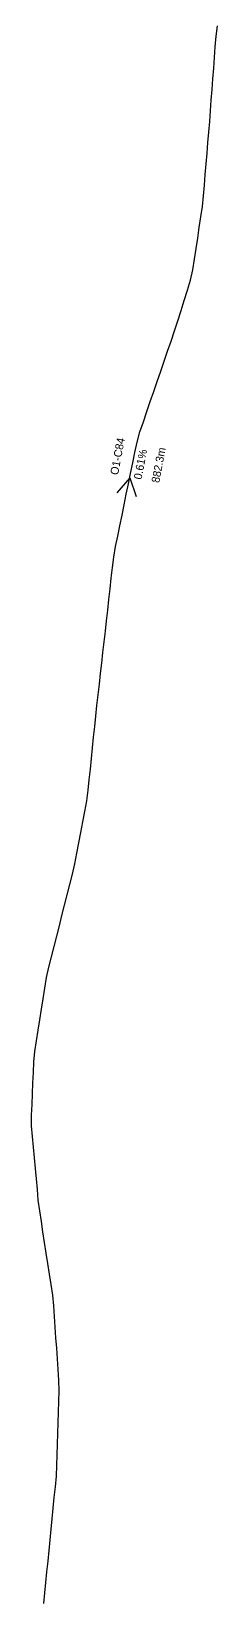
# Model space of a CAD drawing. Header units: metres. Extents: x 607160 to 610559, y 2613470 to 2618337.
# Drawn here: x 607824.4 to 607859.3, y 2617515.4 to 2617810.2 of the extents above; entities that cross this region are included whole.
import ezdxf

# ---------------------------------------------------------------- set-up
doc = ezdxf.new("R2010")
doc.units = ezdxf.units.M
doc.layers.add('SW-DRAIN-LABELS', color=3, linetype='Continuous')
doc.layers.add('SW-DRAIN-SUB-01', color=1, linetype='Continuous')

msp = doc.modelspace()

# ---------------------------------------------------------------- linework, layer by layer
at = {"layer": 'SW-DRAIN-SUB-01'}
for q in [(607840.43, 2617723.65), (607844.11, 2617722.95)]:
    msp.add_line((607842.88, 2617726.49), q, dxfattribs=at)
msp.add_lwpolyline([(607826.78, 2617515.39), (607826.97, 2617517.38), (607827.17, 2617519.37), (607827.36, 2617521.36), (607827.56, 2617523.35), (607827.76, 2617525.34), (607827.95, 2617527.33), (607828.15, 2617529.32), (607828.34, 2617531.31), (607828.54, 2617533.3), (607828.73, 2617535.29), (607828.93, 2617537.28), (607829.13, 2617539.27), (607829.2, 2617541.27), (607829.26, 2617543.27), (607829.32, 2617545.27), (607829.38, 2617547.27), (607829.45, 2617549.27), (607829.51, 2617551.27), (607829.57, 2617553.27), (607829.63, 2617555.26), (607829.6, 2617557.26), (607829.46, 2617559.26), (607829.32, 2617561.25), (607829.19, 2617563.25), (607829.05, 2617565.24), (607828.92, 2617567.24), (607828.78, 2617569.23), (607828.65, 2617571.23), (607828.45, 2617573.22), (607828.14, 2617575.19), (607827.84, 2617577.17), (607827.53, 2617579.15), (607827.22, 2617581.12), (607826.92, 2617583.1), (607826.61, 2617585.08), (607826.31, 2617587.05), (607826, 2617589.03), (607825.74, 2617591.01), (607825.56, 2617593), (607825.37, 2617595), (607825.19, 2617596.99), (607825, 2617598.98), (607824.82, 2617600.97), (607824.63, 2617602.96), (607824.45, 2617604.95), (607824.47, 2617606.95), (607824.56, 2617608.95), (607824.64, 2617610.95), (607824.73, 2617612.94), (607824.82, 2617614.94), (607824.9, 2617616.94), (607825.07, 2617618.93), (607825.38, 2617620.9), (607825.7, 2617622.88), (607826.02, 2617624.85), (607826.34, 2617626.83), (607826.66, 2617628.8), (607826.98, 2617630.78), (607827.3, 2617632.75), (607827.7, 2617634.71), (607828.19, 2617636.65), (607828.69, 2617638.58), (607829.18, 2617640.52), (607829.68, 2617642.46), (607830.17, 2617644.4), (607830.67, 2617646.34), (607831.16, 2617648.27), (607831.66, 2617650.21), (607832.15, 2617652.15), (607832.57, 2617654.1), (607832.95, 2617656.07), (607833.34, 2617658.03), (607833.72, 2617659.99), (607834.1, 2617661.96), (607834.48, 2617663.92), (607834.86, 2617665.88), (607835.1, 2617667.87), (607835.3, 2617669.86), (607835.5, 2617671.85), (607835.7, 2617673.84), (607835.91, 2617675.83), (607836.11, 2617677.82), (607836.31, 2617679.81), (607836.51, 2617681.8), (607836.74, 2617683.78), (607836.96, 2617685.77), (607837.19, 2617687.76), (607837.41, 2617689.75), (607837.63, 2617691.73), (607837.86, 2617693.72), (607838.08, 2617695.71), (607838.31, 2617697.69), (607838.53, 2617699.68), (607838.75, 2617701.67), (607838.98, 2617703.66), (607839.2, 2617705.64), (607839.42, 2617707.63), (607839.65, 2617709.62), (607839.87, 2617711.61), (607840.23, 2617713.57), (607840.63, 2617715.53), (607841.03, 2617717.49), (607841.43, 2617719.45), (607841.83, 2617721.41), (607842.24, 2617723.37), (607842.64, 2617725.33), (607843.04, 2617727.29), (607843.44, 2617729.25), (607843.84, 2617731.21), (607844.25, 2617733.17), (607844.78, 2617735.09), (607845.43, 2617736.98), (607846.08, 2617738.87), (607846.73, 2617740.76), (607847.38, 2617742.65), (607848.03, 2617744.55), (607848.68, 2617746.44), (607849.33, 2617748.33), (607849.98, 2617750.22), (607850.63, 2617752.11), (607851.28, 2617754), (607851.91, 2617755.9), (607852.51, 2617757.81), (607853.1, 2617759.72), (607853.7, 2617761.63), (607854.29, 2617763.54), (607854.72, 2617765.49), (607855.02, 2617767.46), (607855.33, 2617769.44), (607855.63, 2617771.42), (607855.93, 2617773.39), (607856.23, 2617775.37), (607856.53, 2617777.35), (607856.7, 2617779.34), (607856.87, 2617781.33), (607857.03, 2617783.33), (607857.2, 2617785.32), (607857.37, 2617787.31), (607857.54, 2617789.31), (607857.71, 2617791.3), (607857.87, 2617793.29), (607858.02, 2617795.29), (607858.17, 2617797.28), (607858.32, 2617799.27), (607858.48, 2617801.27), (607858.63, 2617803.26), (607858.78, 2617805.26), (607858.93, 2617807.25), (607859.08, 2617809.25), (607859.35, 2617811.23)], dxfattribs=at)

# ---------------------------------------------------------------- texts
at = {"layer": 'SW-DRAIN-LABELS', "color": 3}
msp.add_text('O1-C84', height=1.5, rotation=79.2231, dxfattribs=at).set_placement((607840.67, 2617726.91))
at = {"layer": 'SW-DRAIN-LABELS', "color": 2}
for s, p in [('0.61%', (607845.09, 2617726.07)), ('882.3m', (607848.4, 2617725.43))]:
    msp.add_text(s, height=1.5, rotation=79.2231, dxfattribs=at).set_placement(p)

doc.saveas('drawing.dxf')
